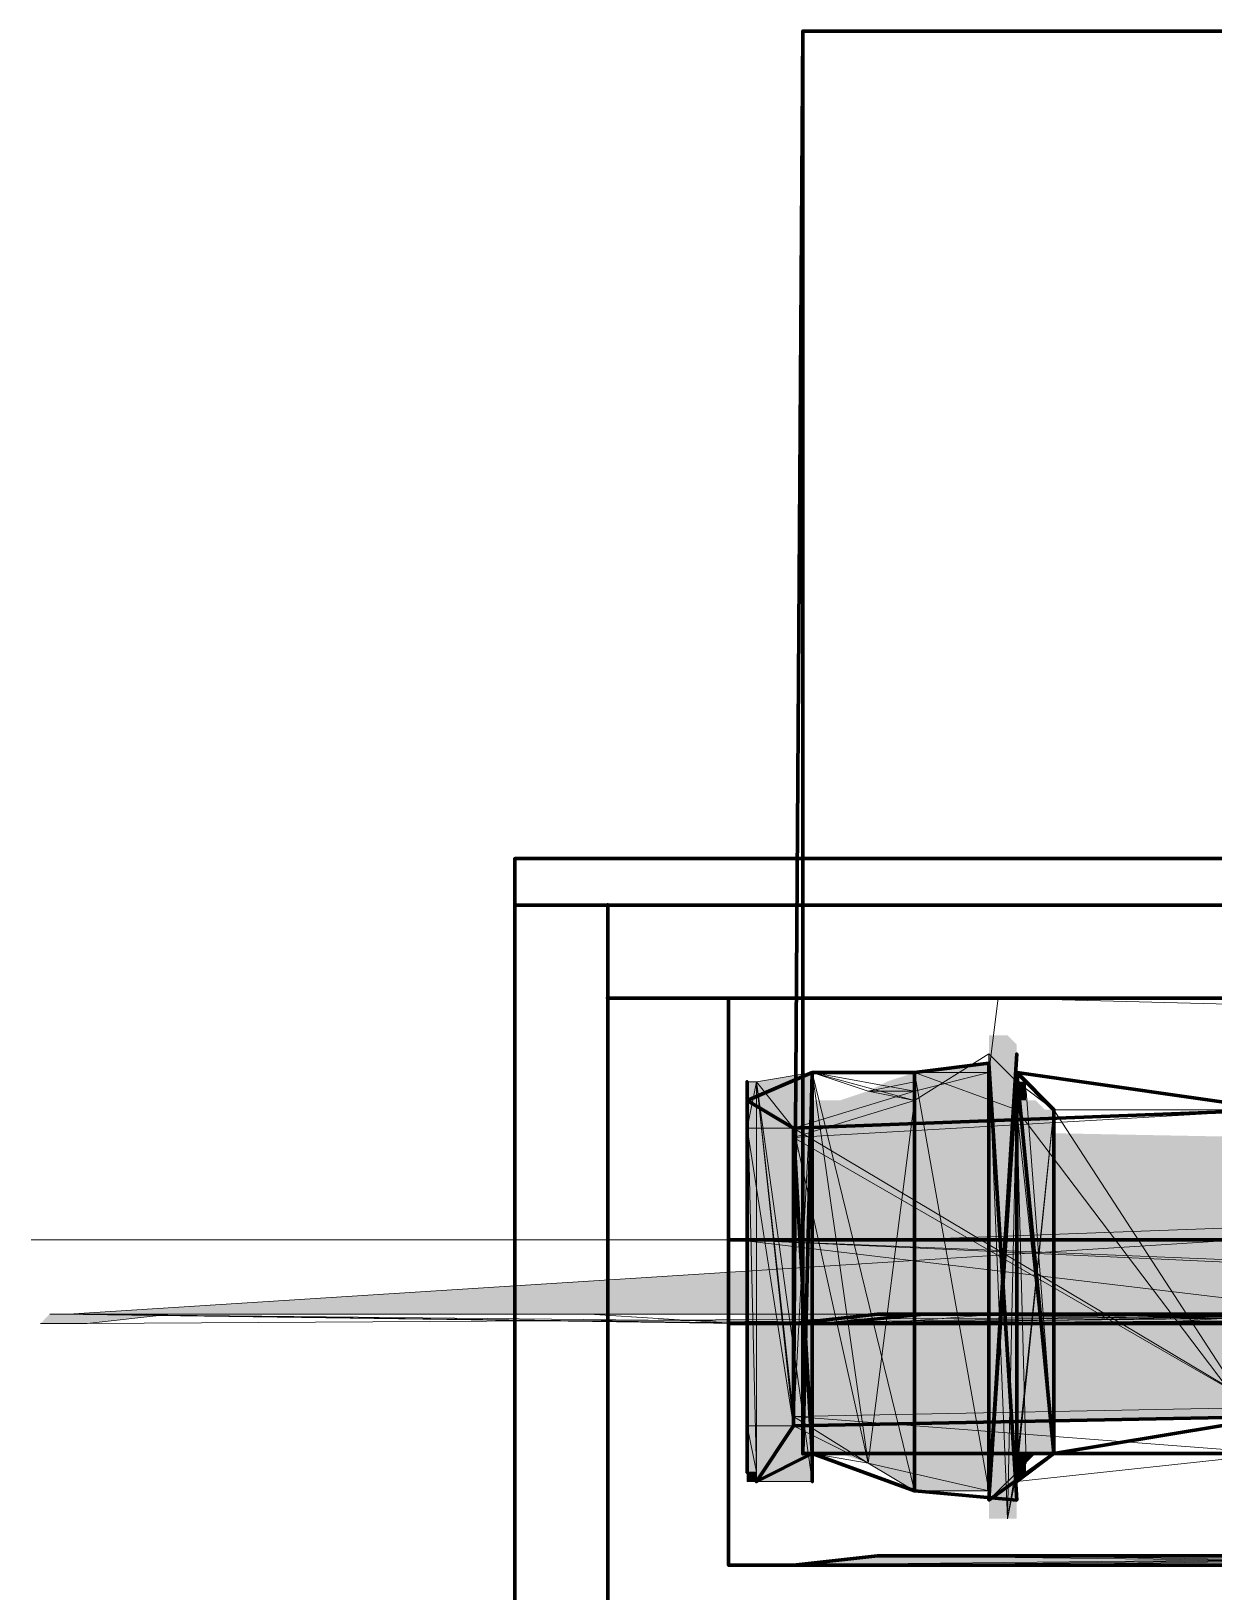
# Model space of a CAD drawing. Extents: x 0 to 1153, y 0 to 816.
# Drawn here: x 531.368 to 532.714, y 626.556 to 628.332 of the extents above; entities that cross this region are included whole.
import ezdxf

# ---------------------------------------------------------------- set-up
doc = ezdxf.new("R2010")
doc.units = 0
doc.header["$MEASUREMENT"] = 0
doc.layers.add('Hatch', color=7, linetype='Continuous')

msp = doc.modelspace()

# ---------------------------------------------------------------- hatches: boundary and pattern name
at = {"layer": 'Hatch', "linetype": 'Continuous', "lineweight": 0}
h = msp.add_hatch(color=3, dxfattribs=at)
h.paths.add_polyline_path([(532.4793, 627.1895), (532.4687, 627.1895), (532.4898, 627.1789)], flags=0)
h.paths.add_polyline_path([(532.4687, 627.1895), (532.4898, 627.1789), (532.4581, 627.1789)], flags=0)
h.paths.add_polyline_path([(532.4898, 627.1789), (532.4581, 627.1789)], flags=0)
h.paths.add_polyline_path([(532.4581, 627.1789), (532.4898, 627.1789)], flags=0)
h.paths.add_polyline_path([(532.4898, 627.1789), (532.4581, 627.1789)], flags=0)
h.paths.add_polyline_path([(532.4581, 627.1789), (532.4898, 627.1789)], is_closed=False, flags=0)
h.paths.add_polyline_path([(532.4581, 627.1789), (532.4898, 627.1789)], flags=0)
h.paths.add_polyline_path([(532.4898, 627.1789), (532.4581, 627.1789)], flags=0)
h = msp.add_hatch(color=3, dxfattribs=at)
h.paths.add_polyline_path([(532.4793, 627.1895), (532.4581, 627.1895), (532.4898, 627.1789)], flags=0)
h.paths.add_polyline_path([(532.4581, 627.1895), (532.4898, 627.1789), (532.4581, 627.1789)], flags=0)
h.paths.add_polyline_path([(532.4898, 627.1789), (532.4581, 627.1789)], flags=0)
h.paths.add_polyline_path([(532.4581, 627.1789), (532.4898, 627.1789)], flags=0)
h.paths.add_polyline_path([(532.4898, 627.1789), (532.4581, 627.1789)], flags=0)
h.paths.add_polyline_path([(532.4581, 627.1789), (532.4898, 627.1789)], is_closed=False, flags=0)
h = msp.add_hatch(color=3, dxfattribs=at)
h.paths.add_polyline_path([(532.4898, 627.1789), (532.4581, 627.1789), (532.4898, 627.1683)], flags=0)
h.paths.add_polyline_path([(532.4581, 627.1789), (532.4898, 627.1683), (532.4581, 627.1683)], flags=0)
h.paths.add_polyline_path([(532.4898, 627.1683), (532.4581, 627.1683)], flags=0)
h.paths.add_polyline_path([(532.4581, 627.1683), (532.4898, 627.1683)], flags=0)
h = msp.add_hatch(color=3, dxfattribs=at)
h.paths.add_polyline_path([(532.4898, 627.1789), (532.4581, 627.1789), (532.4898, 627.1683)], flags=0)
h.paths.add_polyline_path([(532.4581, 627.1789), (532.4898, 627.1683), (532.4581, 627.1683)], flags=0)
h.paths.add_polyline_path([(532.4898, 627.1683), (532.4581, 627.1683)], flags=0)
h.paths.add_polyline_path([(532.4581, 627.1683), (532.4898, 627.1683)], flags=0)
for points in [[(532.4898, 627.1683), (532.4581, 627.1683), (532.4581, 626.6603), (532.4898, 626.6603)], [(532.4898, 627.1683), (532.4581, 627.1683), (532.4581, 626.6603), (532.4898, 626.6603)], [(532.4581, 627.1578), (532.4581, 627.1471), (532.3734, 627.1471)], [(532.4581, 627.1578), (532.3734, 627.1471), (532.4581, 626.6709), (532.4581, 627.1471)], [(532.257, 627.1471), (532.1935, 627.1366), (532.257, 626.6815), (532.257, 627.1366)], [(532.1935, 627.1366), (532.257, 627.1366), (532.257, 626.6815)], [(532.3734, 627.1366), (532.3417, 627.1366), (532.3205, 627.126), (532.3734, 627.126)], [(532.3734, 627.1366), (532.3417, 627.1366), (532.3205, 627.126), (532.3734, 627.126)], [(532.3734, 627.1471), (532.4581, 627.1471), (532.4581, 626.6709)], [(532.5004, 627.1366), (532.4898, 627.1366), (532.4898, 627.126), (532.5004, 627.126)], [(532.5004, 627.1366), (532.4898, 627.1366), (532.4898, 627.126), (532.5004, 627.126)], [(532.1829, 627.1154), (532.2358, 627.0836), (532.1829, 627.0836)], [(532.5004, 627.126), (532.4898, 627.126), (532.4898, 627.1154), (532.5004, 627.1154)], [(532.5004, 627.126), (532.4898, 627.126), (532.4898, 627.1154), (532.5004, 627.1154)], [(532.511, 627.1154), (532.4898, 627.1154), (532.4898, 627.1048), (532.5216, 627.1048)], [(532.511, 627.1154), (532.4898, 627.1154), (532.4898, 627.1048), (532.5216, 627.1048)], [(532.5321, 627.1048), (532.4898, 627.1048), (532.4898, 626.7133), (532.5321, 626.7133)], [(532.5321, 627.1048), (532.4898, 627.1048), (532.4898, 626.7133), (532.5321, 626.7133)], [(532.1829, 627.0836), (532.1829, 626.745), (532.1829, 626.7133), (532.2358, 626.745)], [(532.1829, 627.0836), (532.2358, 627.0836), (532.2358, 626.745)], [(532.1829, 627.0836), (532.1829, 626.745), (532.1829, 626.7133), (532.2358, 626.745)], [(532.1829, 627.0836), (532.2358, 627.0836), (532.2358, 626.745)], [(532.2358, 627.0731), (532.2358, 626.7556), (532.2358, 626.745), (532.7862, 626.7556)], [(532.2358, 627.0731), (532.7862, 627.0731), (532.7862, 626.7556)], [(532.2358, 627.0731), (532.2358, 626.7556), (532.2358, 626.745), (532.7862, 626.7556)], [(532.2358, 627.0731), (532.7862, 627.0731), (532.7862, 626.7556)], [(534.2572, 626.9566), (532.7438, 626.9566), (531.4103, 626.872), (533.2518, 626.872)], [(534.2255, 626.9566), (532.1723, 626.9566), (532.8814, 626.872), (534.2572, 626.872)], [(531.5268, 626.872), (531.3891, 626.872), (531.3786, 626.8614), (531.4315, 626.8614)], [(534.0879, 626.872), (532.3311, 626.872), (532.2358, 626.8614), (534.1832, 626.8614)], [(534.2572, 626.872), (532.8814, 626.872), (532.2888, 626.8614), (534.2572, 626.8614)], [(532.3734, 626.7133), (532.2888, 626.7133), (532.3205, 626.7026), (532.3734, 626.7026)], [(532.3734, 626.7133), (532.2888, 626.7133), (532.3205, 626.7026), (532.3734, 626.7026)], [(532.3205, 626.7026), (532.3734, 626.6709), (532.3734, 626.6921)], [(532.3205, 626.7026), (532.3734, 626.7026), (532.3734, 626.6921)], [(532.3205, 626.7026), (532.3734, 626.6709), (532.3734, 626.6921)], [(532.3205, 626.7026), (532.3734, 626.7026), (532.3734, 626.6921)], [(532.5004, 626.7026), (532.4898, 626.7026), (532.4898, 626.6921), (532.5004, 626.6921)], [(532.5004, 626.7026), (532.4898, 626.7026), (532.4898, 626.6921), (532.5004, 626.6921)], [(532.4898, 626.6497), (532.4581, 626.6497), (532.4581, 626.6392), (532.4898, 626.6392)], [(532.4898, 626.6497), (532.4581, 626.6497), (532.4581, 626.6392), (532.4898, 626.6392)]]:
    msp.add_hatch(color=3, dxfattribs=at).paths.add_polyline_path(points, flags=0)
h = msp.add_hatch(color=3, dxfattribs=at)
h.paths.add_polyline_path([(532.1935, 627.1366), (532.1829, 627.1366), (532.1935, 626.6921)], flags=0)
h.paths.add_polyline_path([(532.1829, 627.1366), (532.1935, 626.6921), (532.1829, 626.6921)], flags=0)
h.paths.add_polyline_path([(532.1935, 626.6921), (532.1829, 626.6921)], flags=0)
h.paths.add_polyline_path([(532.1829, 626.6921), (532.1935, 626.6921)], flags=0)
h.paths.add_polyline_path([(532.1935, 626.6921), (532.1829, 626.6921)], flags=0)
h.paths.add_polyline_path([(532.1829, 626.6921), (532.1935, 626.6921)], is_closed=False, flags=0)
h.paths.add_polyline_path([(532.1829, 626.6921), (532.1935, 626.6921)], flags=0)
h.paths.add_polyline_path([(532.1935, 626.6921), (532.1829, 626.6921)], flags=0)
h.paths.add_polyline_path([(532.1829, 626.6921), (532.1935, 626.6921)], is_closed=False, flags=0)
h.paths.add_polyline_path([(532.1829, 626.6921), (532.1935, 626.6921)], flags=0)
h = msp.add_hatch(color=3, dxfattribs=at)
h.paths.add_polyline_path([(532.1935, 627.1366), (532.1829, 627.1366), (532.1935, 626.6921)], flags=0)
h.paths.add_polyline_path([(532.1829, 627.1366), (532.1935, 626.6921), (532.1829, 626.6921)], flags=0)
h.paths.add_polyline_path([(532.1935, 626.6921), (532.1829, 626.6921)], flags=0)
h.paths.add_polyline_path([(532.1829, 626.6921), (532.1935, 626.6921)], flags=0)
h.paths.add_polyline_path([(532.1935, 626.6921), (532.1829, 626.6921)], flags=0)
h.paths.add_polyline_path([(532.1829, 626.6921), (532.1935, 626.6921)], is_closed=False, flags=0)
h.paths.add_polyline_path([(532.1829, 626.6921), (532.1935, 626.6921)], flags=0)
h.paths.add_polyline_path([(532.1935, 626.6921), (532.1829, 626.6921)], flags=0)
h.paths.add_polyline_path([(532.1829, 626.6921), (532.1935, 626.6921)], is_closed=False, flags=0)
h.paths.add_polyline_path([(532.1829, 626.6921), (532.1935, 626.6921)], flags=0)
at = {"layer": 'Hatch', "linetype": 'Continuous', "lineweight": 211}
for points in [[(532.257, 627.1471), (532.257, 627.1366), (532.1935, 627.1366)], [(532.3734, 627.1471), (532.3734, 627.1366), (532.3417, 627.1366)], [(532.3734, 627.1471), (532.3734, 627.1366), (532.3417, 627.1366)], [(532.1829, 627.1154), (532.2358, 627.0836), (532.1829, 627.0836)], [(532.2358, 627.0836), (532.7862, 627.0731), (532.2358, 627.0731)], [(532.2358, 627.0836), (532.7862, 627.0731), (532.2358, 627.0731)]]:
    msp.add_hatch(color=3, dxfattribs=at).paths.add_polyline_path(points, flags=0)
at = {"layer": 'Hatch', "linetype": 'Continuous', "lineweight": 0}
h = msp.add_hatch(color=3, dxfattribs=at)
h.paths.add_polyline_path([(532.257, 626.6815), (532.1935, 626.6815)], flags=0)
h.paths.add_polyline_path([(532.1935, 626.6815), (532.1935, 627.1366), (532.257, 626.6815)], is_closed=False, flags=0)
h = msp.add_hatch(color=3, dxfattribs=at)
h.paths.add_polyline_path([(532.257, 626.6815), (532.1935, 626.6815)], flags=0)
h.paths.add_polyline_path([(532.1935, 626.6815), (532.1935, 627.1366), (532.257, 626.6815)], is_closed=False, flags=0)
h = msp.add_hatch(color=3, dxfattribs=at)
h.paths.add_polyline_path([(532.4581, 626.6709), (532.3734, 626.6709)], flags=0)
h.paths.add_polyline_path([(532.3734, 626.6709), (532.3734, 627.1471), (532.4581, 626.6709)], is_closed=False, flags=0)
h = msp.add_hatch(color=3, dxfattribs=at)
h.paths.add_polyline_path([(532.4581, 626.6709), (532.3734, 626.6709)], flags=0)
h.paths.add_polyline_path([(532.3734, 626.6709), (532.3734, 627.1471), (532.4581, 626.6709)], is_closed=False, flags=0)
h = msp.add_hatch(color=3, dxfattribs=at)
h.paths.add_polyline_path([(532.3734, 627.126), (532.3205, 627.126), (532.3734, 627.1154)], flags=0)
h.paths.add_polyline_path([(532.3205, 627.126), (532.3734, 627.1154), (532.2888, 627.1154)], flags=0)
h.paths.add_polyline_path([(532.3734, 627.1154), (532.257, 627.1154)], flags=0)
h = msp.add_hatch(color=3, dxfattribs=at)
h.paths.add_polyline_path([(532.3734, 627.126), (532.3205, 627.126), (532.3734, 627.1154)], flags=0)
h.paths.add_polyline_path([(532.3205, 627.126), (532.3734, 627.1154), (532.2888, 627.1154)], flags=0)
h.paths.add_polyline_path([(532.3734, 627.1154), (532.257, 627.1154)], flags=0)
h = msp.add_hatch(color=3, dxfattribs=at)
h.paths.add_polyline_path([(532.3734, 627.1154), (532.257, 627.1154), (532.3734, 626.7133)], flags=0)
h.paths.add_polyline_path([(532.257, 627.1154), (532.3734, 626.7133), (532.257, 626.7133)], flags=0)
h.paths.add_polyline_path([(532.3734, 626.7133), (532.257, 626.7133)], flags=0)
h = msp.add_hatch(color=3, dxfattribs=at)
h.paths.add_polyline_path([(532.3734, 627.1154), (532.257, 627.1154), (532.3734, 626.7133)], flags=0)
h.paths.add_polyline_path([(532.257, 627.1154), (532.3734, 626.7133), (532.257, 626.7133)], flags=0)
h.paths.add_polyline_path([(532.3734, 626.7133), (532.257, 626.7133)], flags=0)
at = {"layer": 'Hatch', "linetype": 'Continuous', "lineweight": 211}
h = msp.add_hatch(color=3, dxfattribs=at)
h.paths.add_polyline_path([(532.7862, 626.7133), (532.7862, 627.1048), (532.5321, 627.1048)], flags=0)
h.paths.add_polyline_path([(532.7862, 627.1048), (532.5321, 627.1048), (532.7862, 626.7133)], flags=0)
h.paths.add_polyline_path([(532.5321, 627.1048), (532.7862, 626.7133), (532.5321, 626.7133)], flags=0)
h.paths.add_polyline_path([(532.7862, 626.7133), (532.5321, 626.7133), (532.5321, 627.1048)], flags=0)
at = {"layer": 'Hatch', "linetype": 'Continuous', "lineweight": 0}
h = msp.add_hatch(color=3, dxfattribs=at)
h.paths.add_polyline_path([(533.2095, 626.872), (532.3311, 626.872), (533.2095, 626.8614)], flags=0)
h.paths.add_polyline_path([(532.3311, 626.872), (533.2095, 626.8614), (532.2358, 626.8614)], flags=0)
h.paths.add_polyline_path([(533.2095, 626.8614), (532.1829, 626.8614)], flags=0)
h = msp.add_hatch(color=3, dxfattribs=at)
h.paths.add_polyline_path([(532.511, 626.7133), (532.4898, 626.7133), (532.5004, 626.7026)], flags=0)
h.paths.add_polyline_path([(532.4898, 626.7133), (532.5004, 626.7026), (532.4898, 626.7026)], flags=0)
h.paths.add_polyline_path([(532.5004, 626.7026), (532.4898, 626.7026)], flags=0)
h.paths.add_polyline_path([(532.4898, 626.7026), (532.5004, 626.7026)], flags=0)
h = msp.add_hatch(color=3, dxfattribs=at)
h.paths.add_polyline_path([(532.511, 626.7133), (532.4898, 626.7133), (532.5004, 626.7026)], flags=0)
h.paths.add_polyline_path([(532.4898, 626.7133), (532.5004, 626.7026), (532.4898, 626.7026)], flags=0)
h.paths.add_polyline_path([(532.5004, 626.7026), (532.4898, 626.7026)], flags=0)
h.paths.add_polyline_path([(532.4898, 626.7026), (532.5004, 626.7026)], flags=0)
h = msp.add_hatch(color=3, dxfattribs=at)
h.paths.add_polyline_path([(532.1935, 626.6921), (532.1829, 626.6921), (532.1935, 626.6815)], flags=0)
h.paths.add_polyline_path([(532.1829, 626.6921), (532.1935, 626.6815), (532.1829, 626.6815)], flags=0)
h.paths.add_polyline_path([(532.1935, 626.6815), (532.1829, 626.6815)], flags=0)
h.paths.add_polyline_path([(532.1829, 626.6815), (532.1935, 626.6815)], flags=0)
h.paths.add_polyline_path([(532.1935, 626.6815), (532.1829, 626.6815)], flags=0)
h.paths.add_polyline_path([(532.1829, 626.6815), (532.1935, 626.6815)], is_closed=False, flags=0)
h = msp.add_hatch(color=3, dxfattribs=at)
h.paths.add_polyline_path([(532.1935, 626.6921), (532.1829, 626.6921), (532.1935, 626.6815)], flags=0)
h.paths.add_polyline_path([(532.1829, 626.6921), (532.1935, 626.6815), (532.1829, 626.6815)], flags=0)
h.paths.add_polyline_path([(532.1935, 626.6815), (532.1829, 626.6815)], flags=0)
h.paths.add_polyline_path([(532.1829, 626.6815), (532.1935, 626.6815)], flags=0)
h.paths.add_polyline_path([(532.1935, 626.6815), (532.1829, 626.6815)], flags=0)
h.paths.add_polyline_path([(532.1829, 626.6815), (532.1935, 626.6815)], is_closed=False, flags=0)
h = msp.add_hatch(color=3, dxfattribs=at)
h.paths.add_polyline_path([(532.5004, 626.6921), (532.4898, 626.6921), (532.4898, 626.6815)], flags=0)
h.paths.add_polyline_path([(532.4898, 626.6921), (532.4898, 626.6815)], flags=0)
h = msp.add_hatch(color=3, dxfattribs=at)
h.paths.add_polyline_path([(532.5004, 626.6921), (532.4898, 626.6921), (532.4898, 626.6815)], flags=0)
h.paths.add_polyline_path([(532.4898, 626.6921), (532.4898, 626.6815)], flags=0)
h = msp.add_hatch(color=3, dxfattribs=at)
h.paths.add_polyline_path([(532.4898, 626.6603), (532.4581, 626.6603), (532.4898, 626.6497)], flags=0)
h.paths.add_polyline_path([(532.4581, 626.6603), (532.4898, 626.6497), (532.4581, 626.6497)], flags=0)
h.paths.add_polyline_path([(532.4898, 626.6497), (532.4581, 626.6497)], flags=0)
h.paths.add_polyline_path([(532.4581, 626.6497), (532.4898, 626.6497)], flags=0)
h.paths.add_polyline_path([(532.4898, 626.6497), (532.4581, 626.6497)], flags=0)
h.paths.add_polyline_path([(532.4581, 626.6497), (532.4898, 626.6497)], is_closed=False, flags=0)
h = msp.add_hatch(color=3, dxfattribs=at)
h.paths.add_polyline_path([(532.4898, 626.6603), (532.4581, 626.6603), (532.4898, 626.6497)], flags=0)
h.paths.add_polyline_path([(532.4581, 626.6603), (532.4898, 626.6497), (532.4581, 626.6497)], flags=0)
h.paths.add_polyline_path([(532.4898, 626.6497), (532.4581, 626.6497)], flags=0)
h.paths.add_polyline_path([(532.4581, 626.6497), (532.4898, 626.6497)], flags=0)
h.paths.add_polyline_path([(532.4898, 626.6497), (532.4581, 626.6497)], flags=0)
h.paths.add_polyline_path([(532.4581, 626.6497), (532.4898, 626.6497)], is_closed=False, flags=0)
h = msp.add_hatch(color=3, dxfattribs=at)
h.paths.add_polyline_path([(533.2095, 626.5968), (532.3311, 626.5968), (533.2095, 626.5863)], flags=0)
h.paths.add_polyline_path([(532.3311, 626.5968), (533.2095, 626.5863), (532.2358, 626.5863)], flags=0)
h.paths.add_polyline_path([(533.2095, 626.5863), (532.1829, 626.5863)], flags=0)

# ---------------------------------------------------------------- linework, layer by layer
at = {"layer": 'Hatch', "color": 3, "linetype": 'Continuous', "lineweight": 211}
msp.add_line((532.1618, 626.5863), (534.2572, 626.5863), dxfattribs=at)
for points in [[(532.2464, 626.7133), (532.2464, 628.3325), (533.855, 628.3325), (533.855, 626.7133), (532.2464, 626.7133), (533.855, 626.7133), (533.855, 628.3325), (532.2464, 628.3325), (532.2358, 626.745), (532.2358, 627.0836), (532.257, 626.7133), (532.257, 627.1154), (532.257, 626.6815), (532.257, 627.1471)], [(536.7655, 627.3377), (531.9183, 627.3377), (531.9183, 627.3906), (531.9183, 627.3377), (531.9183, 627.3906), (531.9183, 627.3377), (536.7655, 627.3377), (536.7655, 627.3906), (536.7655, 627.3377), (531.9183, 627.3377), (536.7655, 627.3377), (531.9183, 627.3377), (536.7655, 627.3377), (536.7655, 625.7184), (536.7655, 625.8242), (536.7655, 625.7184), (536.7655, 627.3377), (536.7655, 627.3906), (531.9183, 627.3906), (536.7655, 627.3906), (531.9183, 627.3906), (536.7655, 627.3906)], [(531.9183, 625.7184), (531.9183, 627.3377), (531.9183, 625.7184), (536.7655, 625.7184)], [(532.0242, 627.3377), (532.0242, 625.7184), (536.6703, 625.7184), (532.0242, 625.7184), (532.0242, 627.3377), (536.6703, 627.3377), (532.0242, 627.3377), (532.0242, 627.3377), (532.0242, 627.2318), (536.6703, 627.2318), (536.6703, 627.3377), (532.0242, 627.3377), (532.0242, 627.2318), (536.6703, 627.2318), (536.6703, 627.3377)], [(532.1829, 627.1154), (532.1829, 626.7133), (532.1829, 627.1366), (532.1829, 626.6921), (532.1829, 627.1154), (532.2358, 627.0836), (532.7862, 627.1048), (532.4898, 627.1471), (532.4898, 626.6815), (532.5321, 626.7133), (532.4581, 626.6603), (532.4898, 627.1683), (532.4581, 626.6603), (532.4898, 627.1471), (532.5321, 626.7133), (532.7862, 626.7556), (532.2358, 626.745), (532.1935, 626.6815), (532.257, 626.7133), (532.3734, 626.6709), (532.4898, 626.6603), (532.4581, 627.1578), (532.3734, 627.1471), (532.257, 627.1471)], [(532.5321, 627.1048), (532.5321, 626.7133), (532.5321, 627.1048), (532.4898, 627.1471)]]:
    msp.add_lwpolyline(points, close=True, dxfattribs=at)
for points in [[(532.2464, 628.3325), (532.2464, 628.3325), (532.2464, 628.3325)], [(532.0242, 627.2318), (532.0242, 627.2318), (532.0242, 627.2318)], [(533.2095, 627.2318), (532.1618, 627.2318), (532.1618, 626.9566), (532.1618, 626.8614), (532.1618, 626.5863), (532.2358, 626.5863), (532.3311, 626.5968), (533.2095, 626.5968)], [(534.2572, 627.2318), (532.1618, 627.2318)], [(532.4581, 626.6709), (532.4581, 627.1578), (532.4581, 626.6709)], [(532.3734, 626.6709), (532.3734, 627.1471), (532.3734, 626.6709)], [(532.8814, 626.9566), (532.1618, 626.9566), (534.2572, 626.9566)], [(534.2572, 626.9566), (532.1618, 626.9566), (533.2095, 626.9566), (533.3365, 626.9566), (533.0825, 626.9566), (533.2095, 626.9566), (533.0825, 626.9566), (533.3365, 626.9566), (533.2095, 626.9566), (534.2572, 626.9566), (532.7862, 626.9566), (532.8814, 626.9566)], [(533.2095, 626.8614), (532.1618, 626.8614), (532.2358, 626.8614), (532.3311, 626.872), (534.0879, 626.872)], [(534.2572, 626.8614), (532.1618, 626.8614), (532.2782, 626.8614), (532.384, 626.872), (532.8814, 626.872)]]:
    msp.add_lwpolyline(points, dxfattribs=at)
at = {"layer": 'Hatch', "color": 3, "linetype": 'Continuous', "lineweight": 0}
for points in [[(534.2361, 627.2318), (532.1829, 627.2318), (533.2095, 627.2318), (532.1829, 627.2318), (533.2095, 627.2318), (532.1829, 627.2318), (533.2095, 627.2318), (532.1618, 627.2318), (533.2095, 627.2318), (532.1829, 627.2318), (533.2095, 627.2318), (532.1618, 627.2318), (533.2095, 627.2318), (532.1618, 627.2318), (533.2095, 627.2318), (532.1829, 627.2318), (532.2358, 627.2318), (533.2095, 627.2318)], [(534.1832, 627.2318), (532.1618, 627.2318), (533.2095, 627.2318), (532.3311, 627.2318), (533.2095, 627.2318), (532.2358, 627.2318), (533.2095, 627.2318), (532.3311, 627.2318), (534.0879, 627.2318), (532.3311, 627.2318), (532.4687, 627.2318), (533.2095, 627.2318), (532.2358, 627.2318), (533.2095, 627.2318), (532.6274, 627.2318), (533.2095, 627.2318), (532.4687, 627.2318), (533.2095, 627.2318), (532.6274, 627.2318), (533.7916, 627.2318), (532.6274, 627.2318), (532.8073, 627.2318)], [(533.1883, 627.2318), (532.1723, 627.2318), (533.1565, 627.2318), (532.1723, 627.2318), (533.1565, 627.2318), (532.1723, 627.2318), (533.1354, 627.2318), (532.1723, 627.2318), (533.1354, 627.2318), (532.1723, 627.2318), (533.1354, 627.2318), (532.1618, 627.2318), (533.1036, 627.2318), (532.1618, 627.2318), (533.1036, 627.2318), (532.1618, 627.2318), (533.1036, 627.2318), (532.1618, 627.2318), (533.1036, 627.2318), (532.1618, 627.2318), (533.0931, 627.2318), (532.1618, 627.2318), (533.0931, 627.2318), (532.1618, 627.2318), (533.0825, 627.2318), (532.1618, 627.2318), (533.0825, 627.2318), (532.1618, 627.2318), (533.0825, 627.2318), (532.1618, 627.2318), (533.0825, 627.2318), (532.1618, 627.2318), (533.0825, 627.2318), (532.1618, 627.2318), (533.0825, 627.2318), (532.1618, 627.2318), (533.0931, 627.2318), (532.1618, 627.2318), (533.0931, 627.2318), (532.1723, 627.2318), (533.1143, 627.2318), (532.1723, 627.2318), (533.1143, 627.2318), (532.1723, 627.2318), (533.1143, 627.2318), (532.1723, 627.2318), (533.1354, 627.2318), (532.1723, 627.2318), (533.1565, 627.2318), (532.1723, 627.2318), (533.1565, 627.2318), (532.1723, 627.2318), (533.2307, 627.2318)], [(533.2307, 627.2318), (532.1723, 627.2318), (533.1565, 627.2318), (532.1723, 627.2318), (533.1565, 627.2318), (532.1723, 627.2318), (533.1354, 627.2318), (532.1723, 627.2318), (533.1036, 627.2318), (532.1618, 627.2318), (533.1036, 627.2318), (532.1618, 627.2318), (533.0931, 627.2318), (532.1618, 627.2318), (533.1143, 627.2318)], [(534.2361, 627.2318), (532.1829, 627.2318), (534.2361, 627.2318), (532.1723, 627.2318), (534.2361, 627.2318), (532.1723, 627.2318), (534.2466, 627.2318), (532.1829, 627.2318), (534.1832, 627.2318), (532.2358, 627.2318), (534.0879, 627.2318), (532.3311, 627.2318), (533.9503, 627.2318), (532.4687, 627.2318), (532.3311, 627.2318), (533.9503, 627.2318)], [(533.2095, 627.2318), (532.1723, 627.2318), (533.2095, 627.2318), (532.1723, 627.2318), (533.2307, 627.2318), (532.1723, 627.2318), (534.2466, 627.2318)], [(533.1883, 627.2318), (532.1723, 627.2318), (533.1883, 627.2318), (532.1723, 627.2318), (533.2095, 627.2318)], [(533.1883, 627.2318), (532.1723, 627.2318), (533.2095, 627.2318)], [(533.2095, 627.2318), (532.1723, 627.2318), (534.2361, 627.2318), (532.2358, 627.2318), (533.2095, 627.2318), (532.1723, 627.2318), (534.2466, 627.2318), (532.1829, 627.2318), (534.2466, 627.2318)], [(532.3205, 626.7026), (532.3734, 626.6709), (532.3205, 626.7026), (532.257, 626.7133), (532.3205, 626.7026), (532.257, 627.1471), (532.3734, 627.1154), (532.3205, 627.126), (532.3734, 627.126), (532.3205, 627.126), (532.3734, 627.126), (532.2358, 627.0836), (532.1935, 627.1366), (532.257, 627.1471), (532.3734, 626.6709), (532.3205, 626.7026), (532.3734, 626.6709), (532.3205, 626.7026), (532.2358, 626.745), (532.1935, 626.6815), (532.1935, 627.1366), (532.257, 627.1471), (532.257, 626.6815), (532.1935, 626.6815), (532.1935, 627.1366), (532.257, 627.1471), (532.257, 626.6815), (532.1935, 626.6815), (532.1935, 627.1366), (532.1935, 626.6815), (532.1935, 627.1366), (532.257, 627.1471), (532.3205, 626.7026), (532.2358, 627.0836), (532.1829, 627.0836), (532.1829, 626.745), (532.1935, 626.6921), (532.1935, 627.1366), (532.257, 627.1471), (532.3734, 627.1154), (532.3205, 627.126), (532.3734, 627.126), (532.3205, 627.126), (532.3734, 627.126), (532.4581, 627.1471), (532.4687, 627.2318), (533.2095, 627.2318), (532.4687, 627.2318), (533.2095, 627.2318), (532.4687, 627.2318), (533.2095, 627.2318)], [(533.2095, 627.2318), (532.1829, 627.2318), (534.2361, 627.2318)], [(534.1832, 627.2318), (532.2358, 627.2318), (532.1829, 627.2318), (534.2466, 627.2318)], [(533.2095, 627.2318), (532.1829, 627.2318)], [(534.1832, 627.2318), (532.2358, 627.2318), (533.2095, 627.2318), (532.2358, 627.2318), (533.2095, 627.2318), (532.2358, 627.2318), (533.2095, 627.2318)], [(534.1832, 627.2318), (532.2358, 627.2318), (534.0879, 627.2318)], [(534.0879, 627.2318), (532.3311, 627.2318), (532.2358, 627.2318), (534.1514, 627.2318)], [(534.2361, 627.2318), (532.2358, 627.2318), (534.1832, 627.2318)], [(534.0879, 627.2318), (532.3311, 627.2318), (533.2095, 627.2318), (532.3311, 627.2318), (533.2095, 627.2318), (532.3311, 627.2318), (533.2095, 627.2318)], [(532.8073, 627.2318), (533.2095, 627.2318), (532.6274, 627.2318), (533.9503, 627.2318), (532.4687, 627.2318), (534.0879, 627.2318), (532.3311, 627.2318), (534.1832, 627.2318), (532.3311, 627.2318), (533.2095, 627.2318), (532.4687, 627.2318)], [(533.2095, 627.2318), (532.4687, 627.2318), (533.7916, 627.2318), (532.4687, 627.2318), (533.9503, 627.2318), (532.4687, 627.2318), (533.2095, 627.2318)], [(533.7916, 627.2318), (532.6274, 627.2318), (532.4687, 627.2318), (533.9503, 627.2318)], [(534.0879, 627.1895), (532.4687, 627.2318), (533.9503, 627.2318), (532.6274, 627.2318), (533.7916, 627.2318)], [(533.7916, 627.2318), (532.6274, 627.2318), (533.6117, 627.2318)], [(532.8073, 627.2318), (532.6274, 627.2318), (533.6117, 627.2318)], [(533.7916, 627.2318), (532.6274, 627.2318), (533.2095, 627.2318), (532.6274, 627.2318), (533.2095, 627.2318), (532.6274, 627.2318), (533.2095, 627.2318)], [(532.7862, 626.7133), (532.4898, 627.1048), (532.4898, 626.6921), (532.4793, 626.6392), (532.4898, 626.7026), (532.5321, 627.1048), (532.4898, 627.1366), (532.5321, 626.7133), (532.5321, 627.1048), (532.4898, 627.1366), (532.4793, 626.6392), (532.4581, 627.1683), (532.4581, 626.6709), (532.3734, 627.1471), (532.4581, 626.6709), (532.3734, 626.6709), (532.4581, 626.6709), (532.3734, 627.1471), (532.4581, 626.6709), (532.3205, 626.7026), (532.3734, 626.6709), (532.3205, 626.7026), (532.3734, 626.6709), (532.4898, 626.6603), (532.4581, 627.1683), (532.3734, 627.1154), (532.2358, 627.0731), (532.7862, 626.7556), (532.2358, 627.0836), (532.7862, 626.7556), (532.2358, 627.0836), (532.1829, 627.0836), (532.2358, 626.745), (532.1935, 627.1366), (532.2358, 626.7556), (532.3205, 626.7026), (532.257, 626.7133), (532.3205, 626.7026), (532.257, 626.7133), (532.3205, 626.7026), (532.3734, 627.1154), (532.257, 627.1471), (532.3734, 627.1154), (532.257, 627.1471), (532.3734, 627.126), (532.3205, 627.126), (532.3734, 627.1366), (532.3205, 627.126), (532.257, 627.1471), (532.3205, 626.7026), (532.3734, 626.6709), (532.3205, 626.7026), (532.257, 626.7133), (532.3205, 626.7026), (532.257, 626.7133), (532.3205, 626.7026), (532.257, 626.7133), (532.3205, 626.7026), (532.3734, 627.1154), (532.257, 627.1471), (532.3734, 627.1154), (532.257, 627.1471), (532.3734, 627.126), (532.3205, 627.126), (532.3734, 627.1366), (532.3205, 627.126), (532.257, 627.1471), (532.2358, 626.745), (532.1829, 627.0836), (532.1935, 627.1366), (532.257, 626.6815), (532.1935, 626.6815), (532.257, 626.6815), (532.1935, 627.1366), (532.257, 626.6815), (532.1935, 626.6815), (532.257, 626.6815), (532.1935, 627.1366), (532.257, 627.1471)], [(532.7862, 626.7133), (532.5321, 627.1048), (532.4898, 626.6921), (532.4898, 627.1048), (532.3734, 627.1471), (532.3734, 626.6709), (532.4581, 626.6709), (532.4581, 627.1471), (532.3734, 627.1471), (532.4581, 627.1471), (532.3734, 627.1471), (532.3734, 626.6709), (532.4581, 626.6709), (532.4581, 627.1471), (532.4898, 626.6603), (532.4581, 627.1683), (532.4898, 626.6603), (532.4581, 627.1683), (532.5004, 627.126), (532.5321, 626.7133), (532.4581, 626.6603), (532.5004, 626.7026), (532.4898, 627.1048), (532.5321, 626.7133), (532.4898, 626.6815), (532.7862, 626.7133)], [(532.7862, 627.1048), (532.5321, 627.1048), (532.7862, 627.1048), (532.7862, 626.7662), (532.2358, 626.7556), (532.7862, 626.7662), (532.7862, 627.1048), (532.2358, 627.0731), (532.7862, 627.1048), (532.2358, 627.0731), (532.2358, 626.7556), (532.7862, 626.7662), (532.2358, 626.7556), (532.7862, 626.7662), (532.7862, 627.1048), (532.2358, 627.0731), (532.7862, 627.1048), (532.2358, 627.0731), (532.2358, 626.7556), (532.7862, 626.7133), (532.7862, 626.7662), (532.7862, 626.8085)], [(532.5321, 627.1048), (532.5321, 626.7133), (532.7862, 626.7133), (532.5321, 627.1048), (532.7862, 626.7133)], [(532.2358, 627.0836), (532.2358, 626.745), (532.1829, 626.745), (532.2358, 626.745), (532.1829, 626.745), (532.1829, 627.0836), (532.2358, 627.0836), (532.1829, 627.0836), (532.2358, 627.0836), (532.2358, 626.745), (532.1829, 626.745), (532.2358, 626.745)], [(534.2255, 626.9566), (532.5428, 626.9566), (534.2255, 626.9566), (532.3628, 626.9566), (533.2307, 626.9884)], [(531.7278, 626.9566), (531.5268, 626.9566), (531.8019, 626.9566), (531.4315, 626.9566), (531.368, 626.9566)], [(532.8073, 626.9566), (532.6168, 626.9566), (532.2147, 626.9566), (532.003, 626.9566), (531.823, 626.9566), (531.6537, 626.9566), (531.7278, 626.9566), (531.4421, 626.9566), (531.7278, 626.9566), (531.4315, 626.9566), (531.3786, 626.9566), (531.8019, 626.9566), (531.3786, 626.9566), (531.823, 626.9566), (532.4687, 626.9566), (533.2095, 626.9566)], [(533.6751, 626.8614), (532.5745, 626.8614), (533.8445, 626.8614), (532.4369, 626.8614), (531.4103, 626.872), (532.7438, 626.9566), (532.6697, 626.9566), (532.7862, 626.9566)], [(532.8814, 626.9566), (531.6537, 626.9566), (532.5851, 626.9566), (531.5268, 626.9566), (531.4315, 626.9566), (532.2147, 626.9566), (532.003, 626.9566), (533.6011, 626.9566)], [(532.9237, 626.9566), (532.6803, 626.9566), (533.1565, 626.9566), (532.4475, 626.9566), (533.3894, 626.9566), (532.2147, 626.9566), (531.5268, 626.9566), (531.4315, 626.9566), (531.5268, 626.9566), (531.6537, 626.9566), (532.0136, 626.9566), (531.6537, 626.9566), (532.0136, 626.9566), (532.4581, 626.9566), (533.2095, 626.9566)], [(533.2095, 626.9566), (532.3628, 626.9566), (532.4369, 626.9566), (533.8445, 626.9566), (532.6168, 626.9566), (532.0136, 626.9566), (531.5268, 626.9566), (532.257, 626.9566), (531.6537, 626.9566), (531.5268, 626.9566), (532.2252, 626.9566), (534.0773, 626.9566)], [(533.7916, 626.9566), (531.8019, 626.9566), (531.6537, 626.9566), (532.5428, 626.9566), (534.2255, 626.9566)], [(533.0931, 626.9566), (532.2147, 626.9566), (531.6537, 626.9566), (532.5851, 626.9566), (531.8019, 626.9566), (533.8127, 626.9566), (531.823, 626.9566), (533.7916, 626.9566), (531.823, 626.9566), (533.7916, 626.9566), (532.003, 626.9566), (533.6011, 626.9566), (532.2147, 626.9566), (533.6011, 626.9566), (532.003, 626.9566), (533.8127, 626.9566)], [(532.7438, 626.9566), (532.1723, 626.9566), (532.5745, 626.9566), (532.1723, 626.9566), (532.5745, 626.9566), (532.1723, 626.9566), (532.5745, 626.9566), (532.2147, 626.9566), (532.7333, 626.9566), (532.1723, 626.9566), (532.7333, 626.9566), (532.1723, 626.9566), (532.9132, 626.9566), (531.8019, 626.9566), (532.8814, 626.9566)], [(533.7916, 626.9566), (531.823, 626.9566), (533.7916, 626.9566), (531.823, 626.9566), (533.7916, 626.9566), (531.823, 626.9566), (532.0136, 626.9566), (533.6011, 626.9566), (532.0136, 626.9566), (533.6011, 626.9566), (532.003, 626.9566), (533.6011, 626.9566)], [(533.3894, 626.9566), (532.2358, 626.9566), (533.2095, 626.9566), (532.2358, 626.9566), (533.2095, 626.9566), (532.2358, 626.9566), (533.2095, 626.9566), (532.1829, 626.9566), (533.2095, 626.9566), (532.1829, 626.9566), (533.2095, 626.9566), (532.1618, 626.9566), (533.2095, 626.9566), (532.1829, 626.9566), (533.2095, 626.9566), (532.1618, 626.9566), (533.2095, 626.9566), (532.1618, 626.9566), (533.2095, 626.9566), (532.1618, 626.9566), (533.2095, 626.9566), (532.2358, 626.9566), (532.1618, 626.9566), (533.2095, 626.9566), (532.3311, 626.9566), (533.2095, 626.9566), (532.3311, 626.9566), (533.2095, 626.9566), (532.2358, 626.9566), (533.2095, 626.9566), (532.4687, 626.9566), (533.2095, 626.9566), (532.257, 626.9566), (531.823, 626.9566), (532.2358, 626.9566), (533.2095, 626.9566), (532.6274, 626.9566), (533.2095, 626.9566), (532.6274, 626.9566), (533.2095, 626.9566), (532.4581, 626.9566), (532.003, 626.9566), (532.4687, 626.9566), (533.2095, 626.9566)], [(532.257, 626.9566), (531.823, 626.9566), (532.003, 626.9566), (532.257, 626.9566), (533.2095, 626.9566), (533.9503, 626.9566), (532.7756, 626.9566), (533.7916, 626.9566), (532.7862, 626.9566), (533.7916, 626.9566), (533.2095, 626.9566), (532.1829, 626.9566)], [(534.2255, 626.9566), (532.2252, 626.9566), (534.1938, 626.9566), (532.2252, 626.9566), (534.1938, 626.9566), (532.2252, 626.9566), (534.1938, 626.9566), (532.2252, 626.9566), (532.1618, 626.9566), (534.1938, 626.9566), (532.1723, 626.9566), (534.2466, 626.9566), (532.1723, 626.9566), (534.2466, 626.9566), (532.1723, 626.9566), (534.2466, 626.9566), (532.2147, 626.9566), (534.2466, 626.9566), (532.2147, 626.9566), (534.2466, 626.9566), (532.2147, 626.9566), (533.2095, 626.9566), (532.2147, 626.9566), (533.2095, 626.9566), (532.2147, 626.9566), (533.2307, 626.9566), (532.2147, 626.9566), (533.1883, 626.9566), (532.2147, 626.9566), (533.2307, 626.9566)], [(533.6751, 626.9566), (532.5745, 626.9566), (533.8445, 626.9566), (532.4369, 626.9566), (533.9926, 626.9566), (532.3205, 626.9566), (534.1091, 626.9566), (532.2252, 626.9566), (532.1618, 626.9566), (532.2252, 626.9566), (532.1618, 626.9566), (532.2252, 626.9566), (532.3099, 626.9566), (534.1091, 626.9566), (532.3099, 626.9566), (534.0985, 626.9566), (532.3099, 626.9566), (534.0985, 626.9566), (532.3205, 626.9566), (534.0985, 626.9566)], [(533.982, 626.9566), (532.4263, 626.9566), (533.9926, 626.9566), (532.4263, 626.9566), (533.982, 626.9566), (532.4369, 626.9566), (533.982, 626.9566), (532.4369, 626.9566), (532.1723, 626.9566), (532.3099, 626.9566), (532.1618, 626.9566), (532.3099, 626.9566), (532.4687, 626.9566), (532.1723, 626.9566), (532.4263, 626.9566), (532.1723, 626.9566), (532.4263, 626.9566), (532.7862, 626.9566)], [(533.3894, 626.9566), (532.1723, 626.9566), (532.8814, 626.872), (532.3311, 626.8614), (533.2095, 626.8614), (532.3311, 626.8614), (533.2095, 626.8614), (532.3311, 626.8614), (533.2095, 626.8614), (532.2358, 626.8614), (533.2095, 626.8614), (532.2358, 626.8614), (533.2095, 626.8614)], [(533.1143, 626.9566), (532.1723, 626.9566), (532.9132, 626.9566)], [(532.9237, 626.9566), (532.1723, 626.9566), (532.9132, 626.9566), (532.1723, 626.9566), (533.1143, 626.9566), (532.1723, 626.9566), (533.1143, 626.9566), (532.1723, 626.9566), (533.3048, 626.9566)], [(533.2624, 626.9566), (532.1723, 626.9566), (533.3048, 626.9566), (532.1723, 626.9566), (533.3048, 626.9566)], [(534.2255, 626.9566), (532.2147, 626.9566), (532.4475, 626.9566), (532.6168, 626.9566), (532.2252, 626.9566), (532.1723, 626.9566), (534.2255, 626.9566)], [(533.3894, 626.9566), (532.4475, 626.9566), (533.1672, 626.9566), (532.4581, 626.9566), (533.1672, 626.9566), (532.4475, 626.9566), (532.7227, 626.9566), (532.6697, 626.9566), (534.2255, 626.9566), (532.6697, 626.9566), (534.0773, 626.9566), (532.6803, 626.9566), (533.1565, 626.9566), (532.1723, 626.9566), (534.2572, 626.872)], [(533.2095, 626.9566), (532.3099, 626.9566), (532.1723, 626.9566), (534.2572, 626.8614)], [(533.3894, 626.9566), (532.2358, 626.9566), (533.3894, 626.9566), (532.2147, 626.9566), (533.3894, 626.9566), (532.2358, 626.9566), (532.4581, 626.9566), (533.1565, 626.9566)], [(532.7544, 626.9566), (532.2147, 626.9566), (532.4475, 626.9566), (532.6803, 626.9566), (532.4475, 626.9566), (532.7227, 626.9566)], [(533.1883, 626.9566), (532.2252, 626.9566), (533.1143, 626.9566), (532.2464, 626.9566), (533.0931, 626.9566), (532.2675, 626.9566), (533.0825, 626.9566), (532.2888, 626.9566), (533.0825, 626.9566), (532.2993, 626.9566), (533.0825, 626.9566), (532.3205, 626.9566), (533.0931, 626.9566), (532.3205, 626.9566), (533.0931, 626.9566), (532.3311, 626.9566), (533.1036, 626.9566), (532.3417, 626.9566), (533.1143, 626.9566), (532.3417, 626.9566), (533.1143, 626.9566), (532.3522, 626.9566), (533.1354, 626.9566), (532.3628, 626.9566), (533.1565, 626.9566), (532.3628, 626.9566), (533.1565, 626.9566), (532.3628, 626.9566), (533.1565, 626.9566), (532.3628, 626.9566), (533.2307, 626.9566)], [(534.2255, 626.9566), (532.2252, 626.9566), (533.1565, 626.9566), (532.2252, 626.9566), (533.1354, 626.9566), (532.2358, 626.9566), (533.1354, 626.9566), (532.2358, 626.9566), (533.1143, 626.9566), (532.2464, 626.9566), (533.1143, 626.9566), (532.2464, 626.9566), (533.1036, 626.9566), (532.257, 626.9566), (533.1036, 626.9566), (532.257, 626.9566), (533.0931, 626.9566), (532.2675, 626.9566), (533.0825, 626.9566), (532.2675, 626.9566), (533.0825, 626.9566), (532.2888, 626.9566), (533.0825, 626.9566), (532.2993, 626.9566), (533.0825, 626.9566), (532.3205, 626.9566), (533.0931, 626.9566), (532.3311, 626.9566), (533.1036, 626.9566), (532.3417, 626.9566), (533.1143, 626.9566), (532.3522, 626.9566), (533.1354, 626.9566), (532.3628, 626.9566), (533.1565, 626.9566), (532.3628, 626.9566), (534.2255, 626.9566), (532.4051, 626.9566), (534.2255, 626.9566), (532.5428, 626.9566), (534.2255, 626.9566), (532.3628, 626.9566), (533.2095, 626.9566)], [(534.2466, 626.9566), (532.3205, 626.9566), (533.9503, 626.9566)], [(533.1565, 626.9566), (532.4687, 626.9566), (533.2095, 626.9566), (532.4687, 626.9566), (533.2095, 626.9566), (532.4687, 626.9566), (533.2095, 626.9566), (532.3311, 626.9566), (533.2095, 626.9566), (532.3311, 626.9566), (533.2095, 626.9566)], [(533.1883, 626.9566), (532.3628, 626.9566), (533.1565, 626.9566)], [(534.0773, 626.9566), (532.6697, 626.9566), (532.5428, 626.9566), (532.4051, 626.9566), (534.2466, 626.9566)], [(532.9237, 626.9566), (532.6803, 626.9566), (532.9237, 626.9566), (532.6803, 626.9566), (532.4581, 626.9566), (533.1672, 626.9566)], [(533.6751, 626.9566), (532.5745, 626.9566), (533.8445, 626.9566), (532.5745, 626.9566), (533.8445, 626.9566), (532.5745, 626.9566), (533.8445, 626.9566)], [(533.2095, 626.9566), (532.6274, 626.9566), (533.2095, 626.9566), (532.6274, 626.9566), (533.2095, 626.9566)], [(532.6274, 626.9566), (533.2095, 626.9566)], [(532.7862, 626.9566), (532.6803, 626.9566), (532.7862, 626.9566)], [(532.7544, 626.9566), (532.6803, 626.9566), (532.7862, 626.9566)], [(534.2361, 626.8932), (532.1723, 626.8614), (534.1938, 626.8614), (532.2252, 626.8614), (534.1938, 626.8614), (532.2252, 626.8614), (534.1938, 626.8614), (532.2252, 626.8614), (534.1938, 626.8614)], [(533.1565, 626.872), (532.1723, 626.8614), (532.003, 626.872), (531.3998, 626.872), (532.003, 626.872), (531.3998, 626.872), (531.823, 626.872), (531.3998, 626.872), (531.823, 626.872), (532.003, 626.872), (531.3998, 626.872), (531.823, 626.872), (531.3998, 626.872), (531.6537, 626.872), (531.5268, 626.872), (531.3891, 626.872), (531.5268, 626.872), (531.4315, 626.8614), (531.3786, 626.8614), (531.4315, 626.8614), (531.3786, 626.8614), (531.4315, 626.8614), (533.2518, 626.872)], [(534.0773, 626.872), (532.2252, 626.8614), (531.3998, 626.872), (532.9237, 626.872)], [(532.4475, 626.872), (531.3998, 626.872), (532.1723, 626.8614), (534.2572, 626.8614), (532.2888, 626.8614), (534.2572, 626.8614), (532.8814, 626.872)], [(532.003, 626.872), (531.3998, 626.872), (531.823, 626.872)], [(531.3998, 626.872), (531.5268, 626.872), (531.3998, 626.872), (531.6537, 626.872), (531.3998, 626.872), (531.6537, 626.872)], [(532.9237, 626.872), (532.6803, 626.872), (531.4103, 626.872), (532.6803, 626.872), (531.4103, 626.872), (532.4475, 626.872), (532.6803, 626.872), (531.4103, 626.872), (532.4475, 626.872), (531.4103, 626.872), (532.4475, 626.872), (533.9503, 626.872)], [(532.9237, 626.872), (531.4103, 626.872), (532.2358, 626.8614), (533.2095, 626.8614), (532.3311, 626.872), (533.2095, 626.872)], [(532.2147, 626.872), (531.4103, 626.872), (532.6803, 626.872)], [(534.2572, 626.8614), (532.1829, 626.8614), (533.2095, 626.8614), (532.1829, 626.8614), (533.2095, 626.8614), (532.1829, 626.8614), (533.2095, 626.8614), (532.1829, 626.8614), (533.2095, 626.8614), (532.1829, 626.8614), (533.2095, 626.8614), (532.1618, 626.8614), (533.2095, 626.8614), (532.2358, 626.8614), (533.2095, 626.8614), (532.2358, 626.8614), (533.2095, 626.8614), (532.1829, 626.8614), (533.2095, 626.872), (532.4687, 626.872), (533.2095, 626.872)], [(534.2361, 626.8614), (532.1829, 626.8614), (534.2361, 626.8614), (532.1723, 626.8614), (534.2361, 626.8614), (532.1723, 626.8614), (534.2466, 626.8614), (532.1829, 626.8614), (534.1832, 626.8614), (532.2358, 626.8614), (534.0879, 626.8614), (532.3311, 626.872), (533.2095, 626.872)], [(534.2466, 626.8614), (532.1723, 626.8614), (534.2466, 626.8614), (532.1723, 626.8614), (534.2466, 626.8614), (532.1723, 626.8614), (534.2466, 626.8614), (532.1723, 626.8614), (532.2888, 626.8614), (534.2572, 626.872), (532.3205, 626.8614), (533.9503, 626.8614)], [(533.2095, 626.872), (532.1723, 626.8614), (534.2361, 626.8614)], [(533.2095, 626.872), (532.1723, 626.8614), (534.2361, 626.8614)], [(534.1832, 626.8614), (532.2358, 626.8614), (532.3311, 626.872), (533.2095, 626.8614), (532.1829, 626.8614), (534.1832, 626.8614), (532.2358, 626.8614), (534.0879, 626.8614), (532.3311, 626.872), (533.2095, 626.872), (532.4687, 626.872), (532.6274, 626.872), (533.2095, 626.8614)], [(534.0879, 626.872), (532.3311, 626.872), (532.2358, 626.8614), (532.1829, 626.8614), (534.2466, 626.8614)], [(534.1514, 626.872), (532.2252, 626.8614), (534.0879, 626.8614)], [(533.2095, 626.872), (532.3311, 626.872), (534.1832, 626.8614), (532.2358, 626.8614), (534.2466, 626.8614)], [(534.0773, 626.872), (532.3099, 626.8614), (534.1091, 626.8614), (532.3099, 626.8614), (534.0985, 626.8614), (532.3205, 626.8614), (534.0985, 626.8614), (532.3205, 626.8614), (534.0879, 626.872)], [(534.0879, 626.8614), (532.3311, 626.8614), (533.9503, 626.8614), (532.4687, 626.872), (532.3311, 626.8614), (533.9503, 626.872)], [(533.9503, 626.8614), (532.4687, 626.872), (534.0879, 626.872), (532.3311, 626.872), (534.1832, 626.8614)], [(533.2095, 626.872), (532.6274, 626.8614), (533.7916, 626.8614), (532.4687, 626.8614), (533.9503, 626.8614), (532.4687, 626.8614), (533.7916, 626.8614), (532.6274, 626.872), (533.2095, 626.872)], [(533.7916, 626.872), (532.6274, 626.872), (532.4687, 626.872), (533.9503, 626.872)], [(534.0879, 626.872), (532.4687, 626.872), (533.2095, 626.8614)], [(533.7916, 626.872), (532.6274, 626.8614), (533.2095, 626.8614), (532.6274, 626.8614), (533.2095, 626.8614), (532.6274, 626.8614), (533.2095, 626.872)], [(533.2095, 626.872), (532.6274, 626.872), (533.2095, 626.872)], [(532.8073, 626.872), (532.6274, 626.8614), (533.6117, 626.872)], [(533.9503, 626.872), (532.6274, 626.872), (533.7916, 626.872)], [(533.9503, 626.872), (532.6274, 626.872), (533.2095, 626.872)], [(533.1883, 626.8614), (532.1723, 626.8614), (533.1565, 626.8614), (532.1723, 626.8614), (533.1565, 626.8614), (532.1723, 626.8614), (533.1354, 626.8614), (532.1723, 626.8614), (533.1354, 626.8614), (532.1723, 626.8614), (533.1354, 626.8614), (532.1618, 626.8614), (533.1036, 626.8614), (532.1618, 626.8614), (533.1036, 626.8614), (532.1618, 626.8614), (533.1036, 626.8614), (532.1618, 626.8614), (533.1036, 626.8614), (532.1618, 626.8614), (533.0931, 626.8614), (532.1618, 626.8614), (533.0931, 626.8614), (532.1618, 626.8614), (533.0825, 626.8614), (532.1618, 626.8614), (533.0825, 626.8614), (532.1618, 626.8614), (533.0825, 626.8614), (532.1618, 626.8614), (533.0825, 626.8614), (532.1618, 626.8614), (533.0825, 626.8614), (532.1618, 626.8614), (533.0825, 626.8614), (532.1618, 626.8614), (533.0931, 626.8614), (532.1618, 626.8614), (533.0931, 626.8614), (532.1723, 626.8614), (533.1143, 626.8614), (532.1723, 626.8614), (533.1143, 626.8614), (532.1723, 626.8614), (533.1143, 626.8614), (532.1723, 626.8614), (533.1354, 626.8614), (532.1723, 626.8614), (533.1565, 626.8614), (532.1723, 626.8614), (533.1565, 626.8614), (532.1723, 626.8614), (533.2307, 626.8614)], [(533.1143, 626.8614), (532.1618, 626.8614), (533.0931, 626.8614), (532.1618, 626.8614), (533.1036, 626.8614), (532.1618, 626.8614), (533.1036, 626.8614), (532.1723, 626.8614), (533.1354, 626.8614), (532.1723, 626.8614), (533.1565, 626.8614), (532.1723, 626.8614), (533.1565, 626.8614), (532.1723, 626.8614), (534.2466, 626.8614), (532.1829, 626.8614), (534.2466, 626.8614)], [(533.2095, 626.8614), (532.1723, 626.8614), (533.2095, 626.8614), (532.1723, 626.8614), (533.2307, 626.8614), (532.1723, 626.8614), (534.2466, 626.8614)], [(533.1883, 626.8614), (532.1723, 626.8614), (533.1883, 626.8614), (532.1723, 626.8614), (533.2095, 626.8614)], [(533.1883, 626.8614), (532.1723, 626.8614), (533.2095, 626.8614)], [(533.2095, 626.8614), (532.1829, 626.8614), (534.2361, 626.8614)], [(533.2095, 626.8614), (532.1829, 626.8614), (533.2095, 626.8614)], [(534.1832, 626.8614), (532.2358, 626.8614), (534.2466, 626.8614)], [(534.1091, 626.8614), (532.3205, 626.8614), (534.035, 626.8614)], [(533.6751, 626.8614), (532.5745, 626.8614), (533.8445, 626.8614), (532.4369, 626.8614), (533.9926, 626.8614), (532.4263, 626.8614), (533.982, 626.8614), (532.4263, 626.8614), (533.982, 626.8614), (532.4369, 626.8614), (533.982, 626.8614)], [(533.9926, 626.8614), (532.4687, 626.8614), (533.2095, 626.8614), (532.4687, 626.8614), (533.2095, 626.8614), (532.4687, 626.8614), (533.2095, 626.8614)], [(533.8445, 626.8614), (532.5745, 626.8614), (533.8445, 626.8614), (532.5745, 626.8614), (533.8445, 626.8614), (532.5745, 626.8614)], [(533.7916, 626.8614), (532.6274, 626.8614), (533.6117, 626.8614)], [(533.2095, 626.5968), (532.6274, 626.5863), (533.2095, 626.5863), (532.6274, 626.5863), (533.2095, 626.5863), (532.6274, 626.5863), (533.2095, 626.5968), (532.4687, 626.5863), (533.2095, 626.5863), (532.4687, 626.5863), (533.2095, 626.5863), (532.4687, 626.5863), (533.2095, 626.5968), (532.3311, 626.5863), (533.2095, 626.5863), (532.3311, 626.5863), (533.2095, 626.5863), (532.3311, 626.5863), (533.2095, 626.5863), (532.2358, 626.5863), (533.2095, 626.5863), (532.2358, 626.5863), (533.2095, 626.5863), (532.2358, 626.5863), (533.2095, 626.5863), (532.1829, 626.5863), (533.2095, 626.5863), (532.1829, 626.5863), (533.2095, 626.5863), (532.1618, 626.5863), (533.2095, 626.5863), (532.1829, 626.5863), (533.2095, 626.5863), (532.1618, 626.5863), (533.2095, 626.5863), (532.1618, 626.5863), (533.2095, 626.5863), (532.2358, 626.5863), (533.2095, 626.5863), (532.1829, 626.5863), (533.2095, 626.5968), (532.4687, 626.5968), (533.2095, 626.5863), (532.2358, 626.5863), (532.3311, 626.5968), (533.2095, 626.5968), (532.4687, 626.5968), (532.6274, 626.5968), (533.2095, 626.5968), (532.3311, 626.5968), (533.2095, 626.5968)], [(533.2095, 626.5863), (532.1829, 626.5863), (533.2095, 626.5863), (532.3311, 626.5968), (533.2095, 626.5968)], [(533.2095, 626.5968), (532.6274, 626.5968), (533.2095, 626.5968)], [(533.2095, 626.5968), (532.6274, 626.5968), (533.2095, 626.5968)]]:
    msp.add_lwpolyline(points, dxfattribs=at)
for points in [[(532.1829, 627.1366), (532.1829, 626.6815), (532.1935, 626.6815), (532.1829, 626.6921), (532.1935, 626.6921), (532.1829, 627.1366), (532.1829, 627.1366), (532.1935, 626.6921), (532.1935, 627.1366)], [(532.1829, 626.6815), (532.1935, 626.6815), (532.1829, 626.6921), (532.1935, 626.6921)]]:
    msp.add_lwpolyline(points, close=True, dxfattribs=at)
at = {"layer": 'Hatch', "color": 3, "linetype": 'Continuous', "lineweight": 211}
for p in [(532.2464, 628.3325), (532.0242, 627.3377), (532.0242, 627.2318), (532.2464, 626.7133)]:
    msp.add_point(p, dxfattribs=at)

doc.saveas('drawing.dxf')
